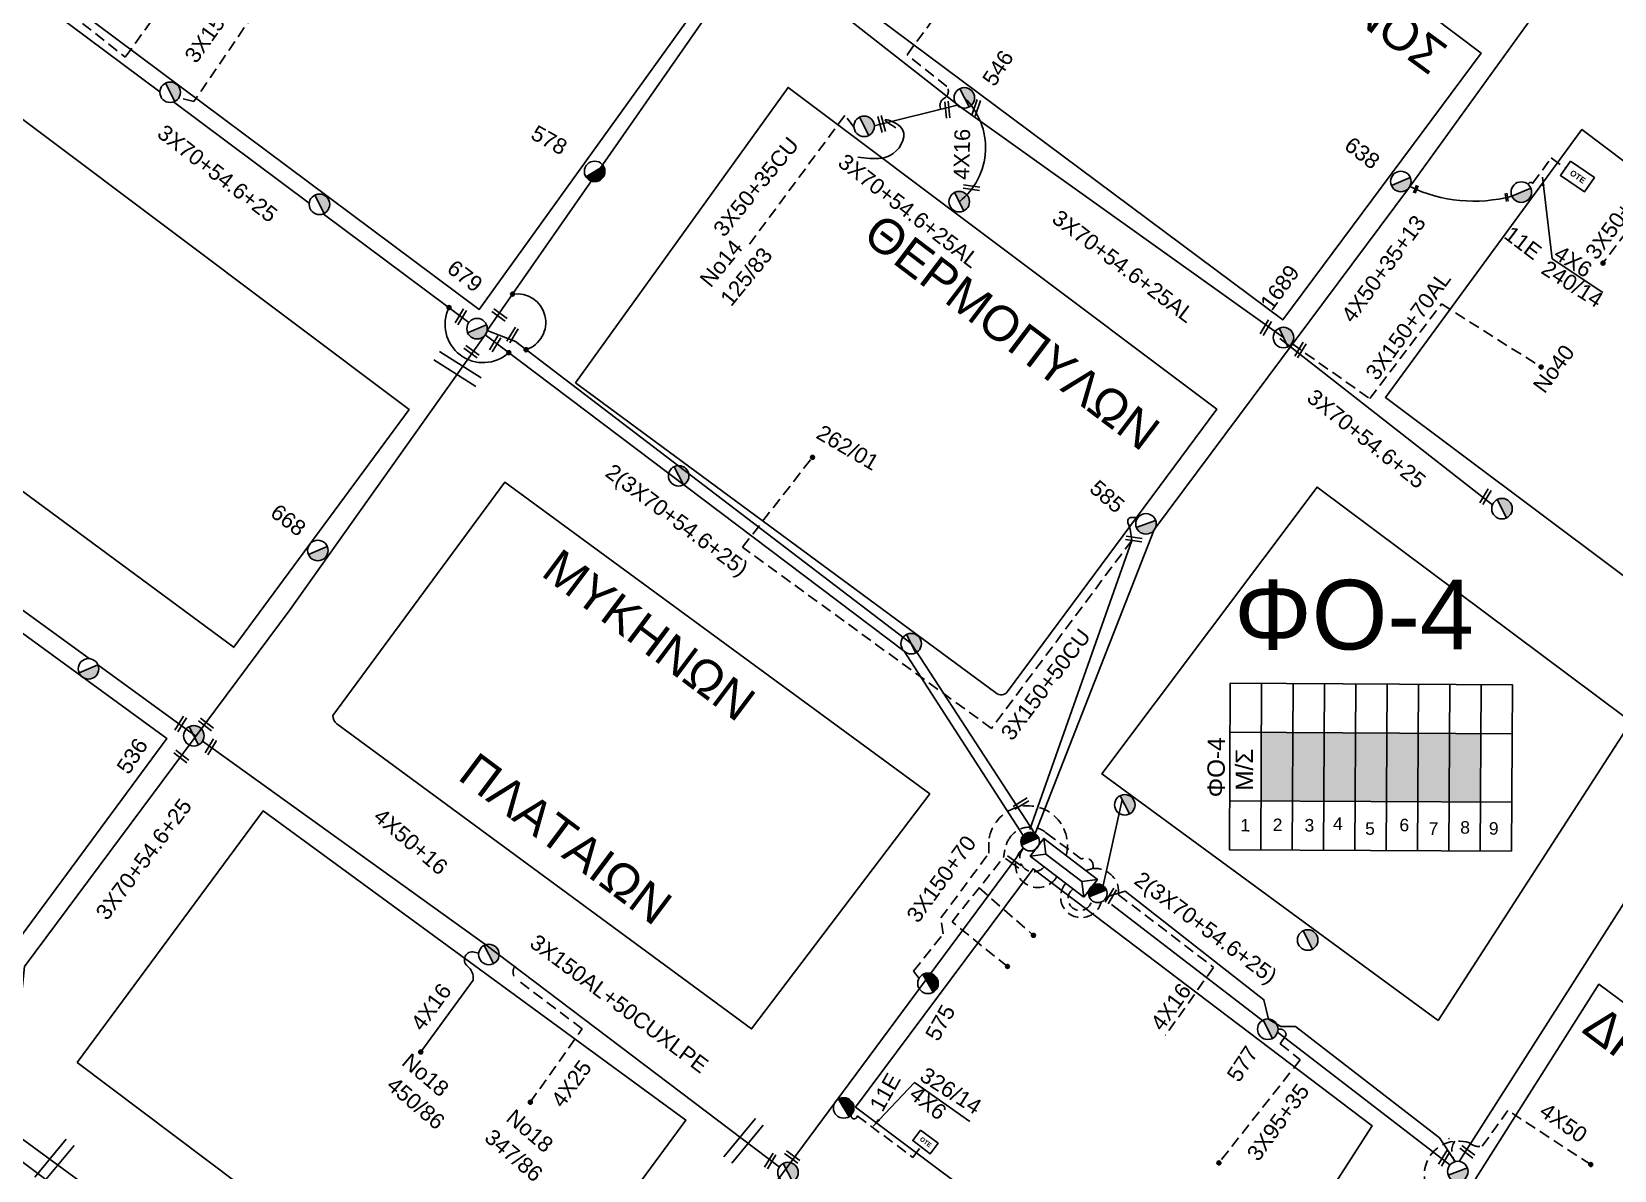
# Model space of a CAD drawing. Header units: millimetres. Extents: x 918 to 3138, y 719 to 1759.
# Drawn here: x 2110.2 to 2292, y 843.5 to 974.3 of the extents above; entities that cross this region are included whole.
import ezdxf
from ezdxf.enums import TextEntityAlignment as Align

# ---------------------------------------------------------------- set-up
doc = ezdxf.new("R2010")
doc.units = ezdxf.units.MM
doc.header["$LTSCALE"] = 0.5
doc.linetypes.add('DASHED', pattern=[19.05, 12.7, -6.35])
for name, color, linetype in [('Pillar OTE', 7, 'Continuous'), ('Άγνωστα', 7, 'Continuous'), ('Ασφαλειοκιβώτια Χ.Τ 9 αναχωρήσεων', 7, 'Continuous'), ('Γέφυρες', 7, 'Continuous'), ('Γυμνά εναέρια ΧΤ (3Φ)   3x50+35CU', 7, 'Continuous'), ('Γυμνά εναέρια ΧΤ και ΦΟΠ (3Φ)   4x50+16AL', 7, 'Continuous'), ('Εναέρια παροχή ΧΤ 4x16', 7, 'SYN_LINE'), ('Επιγραφές - Σχήματα', 7, 'Continuous'), ('Καλώδια ΧΤ   3x150+50CU', 7, 'DASHED'), ('Καλώδια ΧΤ   3x150+70AL', 7, 'DASHED'), ('Μηχανική τομή', 7, 'Continuous'), ('Στύλος ΦΜ', 7, 'Continuous'), ('Στύλος ΦΜ @ 1', 7, 'Continuous'), ('Συνδέσεις', 7, 'Continuous'), ('Συνεστραμμένα ΧΤ   3x70+54.6+25 AL', 7, 'SYN_LINE'), ('Τομή', 7, 'Continuous'), ('Υποσταθμός εναέριος 2 στύλων', 7, 'Continuous'), ('Υποσταθμός πόλεως', 7, 'Continuous'), ('Υπόβαθρο ΔΕΗ', 7, 'Continuous'), ('Υπόγεια καλώδια Παροχών ΧΤ   4x16CU', 7, 'DASHED'), ('Υπόγεια καλώδια Παροχών ΧΤ   4x25', 7, 'DASHED'), ('Υπόγεια καλώδια Παροχών ΧΤ   4x6', 7, 'DASHED')]:
    doc.layers.add(name, color=color, linetype=linetype)
doc.styles.add('arial', font='ARIAL.TTF')
doc.styles.get("Standard").update_dxf_attribs({"font": 'ARIAL.TTF'})
doc.linetypes.add('SYN_LINE', pattern='A,0.5,-0.0001,["/\\/\\/\\/",Standard,S=0.1,R=0,X=0,Y=-0.05],-0.25', length=0.7501)
doc.dimstyles.new('ISO-25', dxfattribs={"dimtxt": 2.5, "dimasz": 2.5, "dimexe": 1.25, "dimexo": 0.625, "dimtad": 1, "dimtxsty": 'Standard', "dimcen": 2.5, "dimadec": 0, "dimazin": 0, "dimtfac": 1, "dimtmove": 0, "dimatfit": 3, "dimfxl": 1, "dimarcsym": 0})

# ---------------------------------------------------------------- blocks, each defined once
blk = doc.blocks.new('ΑΣΦΑΛΕΙΟΚΙΒΩΤΙΟ ΥΠΟΣΤΑΘΜΟΥ 9 ΑΝΑΧΩΡΗΣΕΩΝ')
at = {"layer": 'Ασφαλειοκιβώτια Χ.Τ 9 αναχωρήσεων', "ltscale": 40}
for p, q in [((-23.8, 40.36), (24.02, 40.36)), ((-9.72, 40.36), (-9.72, -40.64)), ((9.94, 40.36), (9.94, -40.64)), ((-23.8, 31.36), (24.02, 31.36)), ((-23.8, 22.36), (24.02, 22.36)), ((-23.8, 13.36), (24.02, 13.36)), ((-23.8, 4.36), (24.02, 4.36)), ((-23.8, -4.64), (24.02, -4.64)), ((-23.8, -13.64), (24.02, -13.64)), ((-23.8, -22.64), (24.02, -22.64)), ((-23.8, -31.64), (24.02, -31.64))]:
    blk.add_line(p, q, dxfattribs=at)
at = {"layer": 'Ασφαλειοκιβώτια Χ.Τ 9 αναχωρήσεων'}
blk.add_lwpolyline([(-23.8, -40.64), (24.02, -40.64), (24.02, 40.36), (-23.8, 40.36)], close=True, dxfattribs=at)
for s, p in [('1', (-18.54, 37.25)), ('2', (-18.39, 27.98)), ('3', (-18.45, 18.85)), ('4', (-17.96, 10.67)), ('5', (-19.3, 1.44)), ('6', (-18.25, -8.4)), ('7', (-19.23, -16.79)), ('8', (-18.84, -25.86)), ('9', (-19.09, -34.08))]:
    blk.add_text(s, height=3.6, rotation=270, dxfattribs=at).set_placement(p)
at = {"layer": 'Ασφαλειοκιβώτια Χ.Τ 9 αναχωρήσεων', "ltscale": 40}
for tag, height, p in [('ΟΝΟΜΑ', 5, (-0.16, 44.31)), ('ΚΕΙΜΕΝΟ 1', 2, (17.06, 35.59)), ('ΚΕΙΜΕΝΟ 2', 2, (17.06, 26.88)), ('ΚΕΙΜΕΝΟ 3', 2, (17.06, 17.69)), ('ΚΕΙΜΕΝΟ 4', 2, (17.06, 8.71)), ('ΚΕΙΜΕΝΟ 5', 2, (17.06, -0.13)), ('ΚΕΙΜΕΝΟ 6', 2, (17.06, -9.05)), ('ΚΕΙΜΕΝΟ 7', 2, (17.06, -18.13)), ('ΚΕΙΜΕΝΟ 8', 2, (17.06, -26.85)), ('ΚΕΙΜΕΝΟ 9', 2, (17.06, -35.99)), ('ΣΧ', 2, (-0.1, -42.64))]:
    blk.add_attdef(tag, text='', height=height, dxfattribs=at).set_placement(p, align=Align.MIDDLE_CENTER)
blk = doc.blocks.new('ΜΗΧΑΝΙΚΗ ΤΟΜΗ')
at = {"layer": 'Μηχανική τομή', "ltscale": 40}
for p, q in [((-1.89, 0.78), (1.89, 0.78)), ((1.89, 0), (-1.89, 0))]:
    blk.add_line(p, q, dxfattribs=at)
blk = doc.blocks.new('ΤΟΜΗ')
at = {"layer": 'Τομή', "ltscale": 40}
for p, q in [((-5.68, 0), (5.68, 0)), ((5.68, -2.33), (-5.68, -2.33))]:
    blk.add_line(p, q, dxfattribs=at)
blk = doc.blocks.new('ΥΠΑΡΧΩΝ ΤΣΙΜΕΝΤΕΝΙΟΣ ΣΤΥΛΟΣ')
at = {"layer": 'Στύλος ΦΜ'}
blk.add_hatch(color=7, dxfattribs=at).paths.add_polyline_path([(-1.29, -2.28, 0.574793), (2.62, 0, 0.268822), (1.3, 2.27)])
at = {"layer": 'Στύλος ΦΜ', "color": 7}
blk.add_line((-1.29, -2.28), (1.3, 2.27), dxfattribs=at)
blk.add_circle((0, 0), 2.62, dxfattribs=at)
at = {"layer": 'Στύλος ΦΜ', "flags": 4}
for tag, p in [('ΑΡΙΘΜΟΣ', (-4.68, 8.05)), ('ΤΥΠΟΣ', (-4.91, 3.03))]:
    blk.add_attdef(tag, p, '', height=4, dxfattribs=at)
blk = doc.blocks.new('ΥΠΟΣΤΑΘΜΟΣ ΕΝΑΕΡΙΟΣ ΕΠΙ 2 ΣΤΥΛΩΝ')
at = {"layer": 'Υποσταθμός εναέριος 2 στύλων', "linetype": 'Continuous'}
for points in [[(-11.97, -2.11, 0.574793), (-8.45, -0.07, 0.268822), (-9.64, 1.98)], [(9.68, -2.15, 0.574793), (13.19, -0.1, 0.268822), (12.01, 1.95)]]:
    blk.add_hatch(color=256, dxfattribs=at).paths.add_polyline_path(points)
for p, q in [((-11.97, -2.11), (-9.64, 1.98)), ((9.68, -2.15), (12.01, 1.95))]:
    blk.add_line(p, q, dxfattribs=at)
for centre in [(-10.81, -0.07), (10.84, -0.1)]:
    blk.add_circle(centre, 2.36, dxfattribs=at)
at = {"layer": 'Υποσταθμός πόλεως', "linetype": 'Continuous', "ltscale": 40}
blk.add_lwpolyline([(-8.57, 2.82), (8.57, 2.82), (8.57, -2.82), (-8.57, -2.82)], close=True, dxfattribs=at)
for points in [[(-5.75, 0), (-8.57, 2.82)], [(-8.57, -2.82), (-5.75, 0)], [(-5.75, 0), (5.75, 0)], [(5.75, 0), (8.57, 2.82)], [(8.57, -2.82), (5.75, 0)]]:
    blk.add_lwpolyline(points, dxfattribs=at)
at = {"layer": 'Υποσταθμός εναέριος 2 στύλων', "ltscale": 40, "flags": 1}
for tag, p in [('ΜΕΤΑΣΧΗΜΑΤΙΣΜΟΣ', (14.09, 2.51)), ('ΙΣΧΥΣ', (14.07, -0.28)), ('ΑΡΙΘΜΟΣ', (14.19, -3))]:
    blk.add_attdef(tag, p, '', height=1.8, dxfattribs=at)
blk = doc.blocks.new('_ΣΥΝΔΕΣΗ')
at = {"layer": 'Συνδέσεις', "linetype": 'SYN_LINE', "ltscale": 40}
blk.add_hatch(color=256, dxfattribs=at).paths.add_polyline_path([(0.5, -0.01, 1), (-0.5, -0.01, 1)])
at = {"layer": 'Συνδέσεις'}
blk.add_circle((0, -0.01), 0.5, dxfattribs=at)
blk = doc.blocks.new('PILLAR ΟΤΕ')
at = {"layer": 'Pillar OTE', "ltscale": 40}
blk.add_lwpolyline([(-3.31, 2.02), (3.39, 2.02), (3.39, -1.99), (-3.31, -1.99)], close=True, dxfattribs=at)
at = {"layer": 'Pillar OTE', "insert": (-1.81, 0.71), "char_height": 1.3575, "width": 109.961, "attachment_point": 1}
blk.add_mtext('{\\fArial|b1|i0|c161|p34;OTE}', dxfattribs=at)

msp = doc.modelspace()

# ---------------------------------------------------------------- hatches: boundary and pattern name
at = {"layer": 'Ασφαλειοκιβώτια Χ.Τ 9 αναχωρήσεων', "ltscale": 40}
for color, points in [(62, [(2251.44, 893.78), (2251.4, 885.92), (2255, 885.9), (2255.04, 893.76)]), (2, [(2255.04, 893.76), (2255, 885.9), (2258.6, 885.88), (2258.64, 893.74)]), (6, [(2258.64, 893.74), (2258.6, 885.88), (2262.2, 885.86), (2262.24, 893.72)]), (154, [(2262.24, 893.72), (2262.2, 885.86), (2265.8, 885.84), (2265.84, 893.71)]), (30, [(2265.84, 893.71), (2265.8, 885.84), (2269.4, 885.83), (2269.44, 893.69)]), (133, [(2269.44, 893.69), (2269.4, 885.83), (2273, 885.81), (2273.04, 893.67)]), (1, [(2273.04, 893.67), (2273, 885.81), (2276.6, 885.79), (2276.64, 893.65)])]:
    msp.add_hatch(color=color, dxfattribs=at).paths.add_polyline_path(points)

# ---------------------------------------------------------------- linework, layer by layer
at = {"layer": 'Άγνωστα', "color": 1, "linetype": 'DASHED', "ltscale": 0.2}
msp.add_lwpolyline([(2067.56, 940.52), (2093.33, 974.94), (2101.47, 986.57), (2103.91, 984.78), (2105.59, 983.48), (2120.99, 971.37), (2132.52, 987.31)], dxfattribs=at)
at = {"layer": 'Άγνωστα', "color": 133, "ltscale": 40}
msp.add_lwpolyline([(2162.54, 939.95), (2192.61, 983.2)], dxfattribs=at)
at = {"layer": 'Άγνωστα', "color": 30, "linetype": 'DASHED', "ltscale": 0.2}
msp.add_lwpolyline([(2138.94, 981.04), (2128.86, 966.25), (2127.13, 966.68)], dxfattribs=at)
at = {"layer": 'Άγνωστα', "color": 6, "linetype": 'DASHED', "ltscale": 0.2}
for points in [[(2306.45, 952.4), (2306.31, 952.77, 0.50896), (2305.28, 953.05, -0.227332), (2304.14, 952.79), (2297.92, 957.31), (2290.67, 947.69)], [(2212.14, 865.52), (2211.49, 866.35), (2214.9, 870.63), (2214.65, 872.47), (2220.13, 879.89), (2220.13, 881.21, -1.092261), (2229.02, 879.64)]]:
    msp.add_lwpolyline(points, format="xyb", dxfattribs=at)
at = {"layer": 'Άγνωστα', "color": 154, "linetype": 'DASHED', "ltscale": 0.2}
for points in [[(2191.86, 915.06), (2199.89, 925.39)], [(2236.55, 915.84), (2220.46, 894.24), (2191.86, 915.06)]]:
    msp.add_lwpolyline(points, dxfattribs=at)
at = {"layer": 'Άγνωστα', "color": 62, "ltscale": 40}
for points in [[(2233.26, 876.18), (2235.47, 886.04)], [(2272.95, 847.11), (2273.04, 847.13)]]:
    msp.add_lwpolyline(points, dxfattribs=at)
at = {"layer": 'Άγνωστα', "color": 151, "linetype": 'DASHED', "ltscale": 0.2}
msp.add_lwpolyline([(2222.29, 866.89), (2215.92, 872.01), (2221.82, 879.41), (2221.98, 880.3, -0.135889), (2222.76, 881.94, -0.414365), (2226.77, 882.21, 0.69948)], format="xyb", dxfattribs=at)
for points in [[(2226.77, 882.21), (2230.78, 879.22)], [(2219.03, 875.92), (2225.27, 870.46)]]:
    msp.add_lwpolyline(points, dxfattribs=at)
at = {"layer": 'Άγνωστα', "color": 62, "linetype": 'DASHED', "ltscale": 0.2}
for points in [[(2253.36, 859.68), (2253.58, 859.69, -0.453483), (2254.27, 858.96), (2253.59, 858.02), (2255.91, 856.17), (2246.57, 844.33)], [(2272.42, 839.42, -0.955729), (2275.34, 846.62, 0.221419), (2276.81, 846.23), (2278.41, 848.48)]]:
    msp.add_lwpolyline(points, format="xyb", dxfattribs=at)
msp.add_lwpolyline([(2289.27, 844.14), (2279.75, 850.35), (2278.41, 848.48)], dxfattribs=at)
at = {"layer": 'Άγνωστα', "color": 151, "linetype": 'DASHED', "ltscale": 0.2}
msp.add_arc((2231.23, 878.45), 0.897, 340.935, 120.648, dxfattribs=at)
at = {"layer": 'Άγνωστα', "color": 62, "linetype": 'DASHED', "ltscale": 0.2}
msp.add_arc((2275.4, 845.66), 2.09, 146.1679, 214.8592, dxfattribs=at)
at = {"layer": 'Γέφυρες', "color": 7, "linetype": 'Continuous', "ltscale": 10}
for centre, radius, start, end in [((2165.98, 940.88), 3.29, 288.2168, 99.1818), ((2162.07, 940.63), 4.37, 153.4692, 312.5828)]:
    msp.add_arc(centre, radius, start, end, dxfattribs=at)
at = {"layer": 'Γυμνά εναέρια ΧΤ (3Φ)   3x50+35CU', "color": 2, "linetype": 'DASHED', "ltscale": 0.2}
msp.add_lwpolyline([(2204.65, 963.33), (2203.61, 964.66), (2192.61, 949.8)], dxfattribs=at)
at = {"layer": 'Γυμνά εναέρια ΧΤ και ΦΟΠ (3Φ)   4x50+16AL', "color": 6, "ltscale": 40}
for points in [[(2167.9, 804.55), (2224.12, 880.49)], [(2166.92, 804.69), (2108.77, 847.37)]]:
    msp.add_lwpolyline(points, dxfattribs=at)
at = {"layer": 'Εναέρια παροχή ΧΤ 4x16', "color": 151, "linetype": 'DASHED', "ltscale": 0.2}
msp.add_lwpolyline([(2231.29, 877.9), (2232.08, 878.15, -0.474225), (2235.04, 875.14), (2245.95, 866.79), (2240.45, 858.99)], format="xyb", dxfattribs=at)
at = {"layer": 'Εναέρια παροχή ΧΤ 4x16', "color": 151, "ltscale": 20}
msp.add_lwpolyline([(2161.58, 868.42), (2161.05, 868.55, 0.790101), (2160.26, 866.95, -0.244324), (2160.94, 865.3), (2154.73, 856.81)], format="xyb", dxfattribs=at)
at = {"layer": 'Εναέρια παροχή ΧΤ 4x16', "color": 2, "linetype": 'SYN_LINE', "ltscale": 10}
msp.add_arc((2211.83, 960.97), 7.94, 308.3989, 46.031, dxfattribs=at)
at = {"layer": 'Επιγραφές - Σχήματα', "color": 6, "linetype": 'DASHED', "ltscale": 0.2}
msp.add_arc((2225.78, 878.53), 2.57, 130.1481, 329.5182, dxfattribs=at)
at = {"layer": 'Επιγραφές - Σχήματα', "color": 30, "linetype": 'DASHED', "ltscale": 0.2}
msp.add_arc((2225.28, 879.36), 1.59, 135.3619, 320.5794, dxfattribs=at)
at = {"layer": 'Επιγραφές - Σχήματα', "color": 62, "linetype": 'DASHED', "ltscale": 0.2}
msp.add_arc((2230.61, 874.69), 1.36, 124.5392, 351.8634, dxfattribs=at)
at = {"layer": 'Επιγραφές - Σχήματα', "color": 7, "linetype": 'Continuous', "ltscale": 20}
msp.add_spline([(2209.47, 963.24), (2208.25, 964.14), (2209.98, 963.39), (2209.18, 960.3), (2206.49, 959.72), (2205.09, 959.87)], degree=3, dxfattribs=at)
at = {"layer": 'Καλώδια ΧΤ   3x150+50CU', "color": 2, "linetype": 'Continuous', "ltscale": 0.2}
msp.add_lwpolyline([(2239.18, 917.12), (2268.33, 956.27), (2285.76, 980.41)], dxfattribs=at)
at = {"layer": 'Καλώδια ΧΤ   3x150+50CU', "color": 2, "linetype": 'SYN_LINE', "ltscale": 20}
msp.add_lwpolyline([(2225.45, 882.15), (2239.08, 916.98)], dxfattribs=at)
at = {"layer": 'Καλώδια ΧΤ   3x150+70AL', "color": 2, "ltscale": 0.2}
msp.add_lwpolyline([(2254.93, 938.45), (2263.9, 932.13), (2272.14, 943), (2283.56, 935.76)], dxfattribs=at)
at = {"layer": 'Συνεστραμμένα ΧΤ   3x70+54.6+25 AL', "color": 2, "linetype": 'SYN_LINE', "ltscale": 20}
msp.add_lwpolyline([(2193.11, 984.28), (2216.98, 965.56), (2253.98, 939.14)], dxfattribs=at)
at = {"layer": 'Συνεστραμμένα ΧΤ   3x70+54.6+25 AL', "color": 30, "ltscale": 20}
for points in [[(2124.96, 967.36), (2104.17, 982.88)], [(2142.11, 954.57), (2126.51, 966.21)], [(2160.45, 940.87), (2143.72, 953.36)], [(2224.1, 881.95), (2210.41, 903.13), (2162.32, 939.45)]]:
    msp.add_lwpolyline(points, dxfattribs=at)
at = {"layer": 'Συνεστραμμένα ΧΤ   3x70+54.6+25 AL', "color": 2, "ltscale": 10}
msp.add_lwpolyline([(2216.53, 965.82), (2207.14, 963.5)], dxfattribs=at)
at = {"layer": 'Συνεστραμμένα ΧΤ   3x70+54.6+25 AL', "color": 133, "ltscale": 20}
msp.add_lwpolyline([(2162.54, 939.95), (2165.78, 938.68), (2211.23, 903.98), (2225.42, 882.17)], dxfattribs=at)
at = {"layer": 'Συνεστραμμένα ΧΤ   3x70+54.6+25 AL', "color": 5, "ltscale": 20}
for points in [[(2107.62, 849.18), (2109.42, 866.87), (2139.9, 907.9), (2162.32, 939.45)], [(2116.83, 902.26), (2069.33, 936.78)], [(2196.09, 843.87), (2162.38, 869.39), (2129.87, 892.78)]]:
    msp.add_lwpolyline(points, dxfattribs=at)
at = {"layer": 'Συνεστραμμένα ΧΤ   3x70+54.6+25 AL', "color": 2, "ltscale": 20}
msp.add_lwpolyline([(2253.57, 939.03), (2277.99, 919.93)], dxfattribs=at)
at = {"layer": 'Συνεστραμμένα ΧΤ   3x70+54.6+25 AL', "color": 154, "ltscale": 20}
msp.add_lwpolyline([(2237.26, 918.47), (2236.87, 918.47), (2236.54, 918.47, 0.532281), (2236.12, 917.85, -0.08332), (2236.55, 915.84), (2224.87, 882.61)], format="xyb", dxfattribs=at)
at = {"layer": 'Συνεστραμμένα ΧΤ   3x70+54.6+25 AL', "color": 5, "ltscale": 15}
msp.add_lwpolyline([(2129.09, 893.35), (2117.83, 901.53)], dxfattribs=at)
at = {"layer": 'Συνεστραμμένα ΧΤ   3x70+54.6+25 AL', "color": 1, "ltscale": 20}
for points in [[(2274.16, 844.5), (2294.79, 876.83), (2304.77, 892.15)], [(2233.66, 874.9), (2235.82, 875.55), (2251.74, 863.06), (2252.25, 860.85), (2253.67, 859.99), (2255.37, 859.99), (2271.89, 847.21), (2273.68, 844.47)]]:
    msp.add_lwpolyline(points, dxfattribs=at)
at = {"layer": 'Συνεστραμμένα ΧΤ   3x70+54.6+25 AL', "color": 1, "linetype": 'DASHED', "ltscale": 0.2}
msp.add_lwpolyline([(2228.99, 876.46, 1.275202), (2233.05, 874.3)], format="xyb", dxfattribs=at)
at = {"layer": 'Συνεστραμμένα ΧΤ   3x70+54.6+25 AL', "color": 62, "ltscale": 20}
for points in [[(2251.75, 860.53), (2234.24, 874.02)], [(2273.09, 844.09), (2253.31, 859.33)]]:
    msp.add_lwpolyline(points, dxfattribs=at)
at = {"layer": 'Συνεστραμμένα ΧΤ   3x70+54.6+25 AL', "color": 2, "linetype": 'SYN_LINE', "ltscale": 20}
msp.add_arc((2275.85, 971.71), 16.9, 244.188, 284.9351, dxfattribs=at)
at = {"layer": 'Υπόβαθρο ΔΕΗ'}
for points in [[(2105.36, 984.36), (2129.98, 1018.14), (2186.02, 976.27), (2161.64, 942.37), (2105.36, 984.36)], [(2133.5, 903.55), (2076.72, 945.42), (2097.36, 973.08), (2153.57, 930.87), (2133.45, 903.58)], [(2300.92, 905.88), (2265.68, 932.26), (2288.25, 963.05), (2321.49, 937.97), (2300.92, 905.88)], [(2284.83, 948.2), (2290.67, 944.31)], [(2104.41, 864.17), (2047.85, 905.65), (2068.79, 934.63), (2125.75, 893.09), (2104.41, 864.17)], [(2271.73, 860.7), (2293.61, 894.52), (2293.26, 895.48), (2257.84, 921.97), (2233.14, 889.01), (2271.73, 860.7)], [(2115.47, 855.85), (2136.83, 884.79), (2185.36, 849.25), (2163.56, 819.63), (2115.47, 855.85)], [(2245.81, 820.02), (2264.18, 848.57), (2225.22, 878.11), (2204.84, 850.73), (2245.81, 820.02)], [(2330, 781.85), (2267.93, 829.66), (2290.19, 864.84), (2352.45, 818.68), (2330, 781.85)], [(2211.62, 853.58), (2217.95, 849.09)], [(2087.98, 817.96), (2107.87, 845.4), (2155.87, 809.39), (2134.23, 780.37), (2087.98, 817.96)]]:
    msp.add_lwpolyline(points, dxfattribs=at)
for points in [[(2204.98, 978.95), (2226.89, 1009.36), (2276.69, 971.8), (2253.9, 941.16), (2205.4, 977.33, -0.348302), (2204.98, 978.95, -0.655236)], [(2172.69, 933.95), (2197.1, 967.88), (2246.34, 930.9), (2222.29, 898.48, -0.42649), (2220.96, 898.31), (2172.69, 933.95)], [(2144.82, 895.72), (2164.55, 922.52), (2213.37, 886.71), (2192.91, 859.72), (2145.28, 894.76, -0.248964), (2144.82, 895.72, -101.310334)]]:
    msp.add_lwpolyline(points, format="xyb", dxfattribs=at)
at = {"layer": 'Υπόγεια καλώδια Παροχών ΧΤ   4x16CU', "color": 2, "ltscale": 0.2}
msp.add_lwpolyline([(2214.58, 965.34), (2214.54, 965.71, -0.29513), (2215.03, 966.63, 0.455002), (2215.31, 968), (2210.76, 971.62), (2216.98, 980.11)], format="xyb", dxfattribs=at)
at = {"layer": 'Υπόγεια καλώδια Παροχών ΧΤ   4x25', "color": 151, "ltscale": 0.2}
msp.add_lwpolyline([(2167.49, 851.29), (2173.45, 859.72), (2165.96, 865.38, -0.419134), (2165.75, 866.96, -44.509761)], format="xyb", dxfattribs=at)
at = {"layer": 'Υπόγεια καλώδια Παροχών ΧΤ   4x6', "color": 2, "linetype": 'DASHED', "ltscale": 0.2}
msp.add_lwpolyline([(2282.11, 956.69, -0.814969), (2282.58, 956.85), (2284.73, 959.78), (2286.37, 958.59)], format="xyb", dxfattribs=at)
at = {"layer": 'Υπόγεια καλώδια Παροχών ΧΤ   4x6', "color": 6, "linetype": 'DASHED', "ltscale": 0.2}
msp.add_lwpolyline([(2204.33, 849.83, 1.107055), (2205.03, 849.74), (2211.43, 844.95), (2212.35, 846.18)], format="xyb", dxfattribs=at)

# ---------------------------------------------------------------- block references
at = {"layer": 'Pillar OTE'}
for p, xscale, yscale, zscale, rotation in [((2287.71, 957.65), 0.5, 0.5, 0.5, 325.1942954103025), ((2212.85, 846.74), 0.375, 0.375, 0.375, 323.1467950477656)]:
    msp.add_blockref('PILLAR ΟΤΕ', p, dxfattribs=dict(at, xscale=xscale, yscale=yscale, zscale=zscale, rotation=rotation))
at = {"layer": 'Ασφαλειοκιβώτια Χ.Τ 9 αναχωρήσεων', "color": 2, "ltscale": 40, "xscale": 0.3999999999999999, "yscale": 0.3999999999999999, "zscale": 0.3999999999999999, "rotation": 89.70135055606067}
msp.add_blockref('ΑΣΦΑΛΕΙΟΚΙΒΩΤΙΟ ΥΠΟΣΤΑΘΜΟΥ 9 ΑΝΑΧΩΡΗΣΕΩΝ', (2263.97, 889.74), dxfattribs=at).add_auto_attribs({'ΟΝΟΜΑ': 'ΦΟ-4'})
at = {"layer": 'Μηχανική τομή'}
for p, xscale, yscale, zscale, rotation in [((2215.18, 965.3), 0.4999999999999993, 0.4999999999999993, 0.4999999999999993, 276.0871212250353), ((2218.88, 965.46), 0.4999999999999994, 0.4999999999999994, 0.4999999999999994, 71.70121285554355), ((2207.65, 963.62), 0.4999999999999994, 0.4999999999999994, 0.4999999999999994, 284.8677315063342), ((2218.13, 956.17), 0.4999999999999994, 0.4999999999999994, 0.4999999999999994, 351.4707114400275), ((2269.26, 956.15), 0.249999999999919, 0.249999999999919, 0.249999999999919, 68.45138536945211), ((2279.72, 955.27), 0.249999999999919, 0.249999999999919, 0.249999999999919, 99.70878762851501), ((2159.68, 941.43), 0.4999999999999994, 0.4999999999999994, 0.4999999999999994, 58.8348111286886), ((2163.83, 941.57), 0.4999999999999994, 0.4999999999999994, 0.4999999999999994, 323.4536695641671), ((2165.63, 939.34), 0.4999999999999994, 0.4999999999999994, 0.4999999999999994, 58.8348111286886), ((2252.12, 940.17), 0.4999999999999994, 0.4999999999999994, 0.4999999999999994, 58.8348111286886), ((2160.63, 937.37), 0.4999999999999994, 0.4999999999999994, 0.4999999999999994, 323.4536695641671), ((2163.62, 938.32), 0.4999999999999994, 0.4999999999999994, 0.4999999999999994, 58.8348111286886), ((2256.09, 937.61), 0.4999999999999994, 0.4999999999999994, 0.4999999999999994, 58.8348111286886), ((2277.35, 920.76), 0.4999999999999994, 0.4999999999999994, 0.4999999999999994, 58.8348111286886), ((2236.78, 915.81), 0.4999999999999994, 0.4999999999999994, 0.4999999999999994, 351.4707114400275), ((2127.51, 894.64), 0.4999999999999994, 0.4999999999999994, 0.4999999999999994, 58.8348111286886), ((2130.14, 894.53), 0.4999999999999994, 0.4999999999999994, 0.4999999999999994, 323.4536695641671), ((2130.97, 892.03), 0.4999999999999994, 0.4999999999999994, 0.4999999999999994, 58.8348111286886), ((2127.31, 890.86), 0.4999999999999994, 0.4999999999999994, 0.4999999999999994, 323.4536695641671), ((2223.95, 885.44), 0.4999999999999995, 0.4999999999999995, 0.4999999999999995, 31.22531734023091), ((2222.82, 878.74), 0.4999999999999994, 0.4999999999999994, 0.4999999999999994, 323.4536695641671), ((2234.33, 874.89), 0.4999999999999994, 0.4999999999999994, 0.4999999999999994, 58.8348111286886), ((2195.21, 844.45), 0.4999999999999994, 0.4999999999999994, 0.4999999999999994, 58.8348111286886), ((2197.45, 844.84), 0.4999999999999994, 0.4999999999999994, 0.4999999999999994, 323.4536695641671), ((2272.61, 844.77), 0.4999999999999994, 0.4999999999999994, 0.4999999999999994, 58.8348111286886), ((2274.98, 845.45), 0.4999999999999994, 0.4999999999999994, 0.4999999999999994, 323.4536695641671)]:
    msp.add_blockref('ΜΗΧΑΝΙΚΗ ΤΟΜΗ', p, dxfattribs=dict(at, xscale=xscale, yscale=yscale, zscale=zscale, rotation=rotation))
at = {"layer": 'Στύλος ΦΜ @ 1', "ltscale": 40}
ref = msp.add_blockref('ΥΠΑΡΧΩΝ ΤΣΙΜΕΝΤΕΝΙΟΣ ΣΤΥΛΟΣ', (2217.34, 966.68), dxfattribs=dict(at, xscale=0.4499999999998184, yscale=0.4499999999998184, zscale=0.4499999999998184, rotation=56.80099436645325))
ref.add_attrib('ΤΥΠΟΣ', '546', (2220.79, 967.86), dxfattribs={"layer": 'Στύλος ΦΜ', "height": 1.8, "rotation": 56.801, "flags": 4})
at = {"layer": 'Στύλος ΦΜ @ 1', "ltscale": 40, "xscale": 0.4499999999998184, "yscale": 0.4499999999998184, "zscale": 0.4499999999998184}
for p, rotation in [((2126.14, 967.32), 56.80099436645325), ((2205.83, 963.41), 56.80099436645325), ((2143.28, 954.45), 56.80099436645325), ((2216.75, 954.75), 56.80099436645325), ((2184.53, 923.26), 56.80099436645325), ((2279.07, 919.48), 56.80099436645325), ((2211.23, 903.98), 56.80099436645325), ((2116.76, 901.08), 322.7981317403078), ((2235.76, 885.46), 56.80099436645325), ((2256.76, 869.93), 56.80099436645325), ((2162.74, 868.27), 56.80099436645325)]:
    msp.add_blockref('ΥΠΑΡΧΩΝ ΤΣΙΜΕΝΤΕΝΙΟΣ ΣΤΥΛΟΣ', p, dxfattribs=dict(at, rotation=rotation))
at = {"layer": 'Στύλος ΦΜ @ 1', "ltscale": 40}
ref = msp.add_blockref('ΥΠΑΡΧΩΝ ΤΣΙΜΕΝΤΕΝΙΟΣ ΣΤΥΛΟΣ', (2174.89, 958.23), dxfattribs=dict(at, xscale=0.4499999999998184, yscale=0.4499999999998184, zscale=0.4499999999998184, rotation=330.9072077886947))
ref.add_attrib('ΤΥΠΟΣ', '578', (2167.4, 962.07), dxfattribs={"layer": 'Στύλος ΦΜ', "height": 1.8, "rotation": 330.9072, "flags": 4})
ref = msp.add_blockref('ΥΠΑΡΧΩΝ ΤΣΙΜΕΝΤΕΝΙΟΣ ΣΤΥΛΟΣ', (2267.46, 957.07), dxfattribs=dict(at, xscale=0.4499999999998184, yscale=0.4499999999998184, zscale=0.4499999999998184, rotation=322.8045800263984))
ref.add_attrib('ΤΥΠΟΣ', '638', (2260.82, 960.9), dxfattribs={"layer": 'Στύλος ΦΜ', "height": 1.8, "rotation": 322.8046, "flags": 4})
ref = msp.add_blockref('ΥΠΑΡΧΩΝ ΤΣΙΜΕΝΤΕΝΙΟΣ ΣΤΥΛΟΣ', (2281.29, 955.85), dxfattribs=dict(at, xscale=0.4499999999998184, yscale=0.4499999999998184, zscale=0.4499999999998184, rotation=322.8045800263984))
ref.add_attrib('ΤΥΠΟΣ', '11Ε', (2279.16, 950.66), dxfattribs={"layer": 'Στύλος ΦΜ', "height": 1.8, "rotation": 322.8046, "flags": 4})
ref = msp.add_blockref('ΥΠΑΡΧΩΝ ΤΣΙΜΕΝΤΕΝΙΟΣ ΣΤΥΛΟΣ', (2161.38, 940.16), dxfattribs=dict(at, xscale=0.4499999999998184, yscale=0.4499999999998184, zscale=0.4499999999998184, rotation=322.7981317403078))
ref.add_attrib('ΤΥΠΟΣ', '679', (2157.78, 946.77), dxfattribs={"layer": 'Στύλος ΦΜ', "height": 1.8, "rotation": 322.7981, "flags": 4})
ref = msp.add_blockref('ΥΠΑΡΧΩΝ ΤΣΙΜΕΝΤΕΝΙΟΣ ΣΤΥΛΟΣ', (2253.98, 939.14), dxfattribs=dict(at, xscale=0.4499999999998184, yscale=0.4499999999998184, zscale=0.4499999999998184, rotation=54.06052509450886))
ref.add_attrib('ΤΥΠΟΣ', '1689', (2252.64, 942.1), dxfattribs={"layer": 'Στύλος ΦΜ', "height": 1.8, "rotation": 54.0605, "flags": 4})
ref = msp.add_blockref('ΥΠΑΡΧΩΝ ΤΣΙΜΕΝΤΕΝΙΟΣ ΣΤΥΛΟΣ', (2238.19, 917.74), dxfattribs=dict(at, xscale=0.4499999999998184, yscale=0.4499999999998184, zscale=0.4499999999998184, rotation=319.4731178309007))
ref.add_attrib('ΤΥΠΟΣ', '585', (2231.57, 921.57), dxfattribs={"layer": 'Στύλος ΦΜ', "height": 1.8, "rotation": 319.4731, "flags": 4})
ref = msp.add_blockref('ΥΠΑΡΧΩΝ ΤΣΙΜΕΝΤΕΝΙΟΣ ΣΤΥΛΟΣ', (2143.1, 914.68), dxfattribs=dict(at, xscale=0.4499999999998184, yscale=0.4499999999998184, zscale=0.4499999999998184, rotation=322.7981317403078))
ref.add_attrib('ΤΥΠΟΣ', '668', (2137.5, 918.73), dxfattribs={"layer": 'Στύλος ΦΜ', "height": 1.8, "rotation": 322.7981, "flags": 4})
ref = msp.add_blockref('ΥΠΑΡΧΩΝ ΤΣΙΜΕΝΤΕΝΙΟΣ ΣΤΥΛΟΣ', (2128.86, 893.39), dxfattribs=dict(at, xscale=0.4499999999998184, yscale=0.4499999999998184, zscale=0.4499999999998184, rotation=56.80099436645325))
ref.add_attrib('ΤΥΠΟΣ', '536', (2121.38, 888.83), dxfattribs={"layer": 'Στύλος ΦΜ', "height": 1.8, "rotation": 56.801, "flags": 4})
ref = msp.add_blockref('ΥΠΑΡΧΩΝ ΤΣΙΜΕΝΤΕΝΙΟΣ ΣΤΥΛΟΣ', (2213.16, 864.95), dxfattribs=dict(at, xscale=0.4499999999998183, yscale=0.4499999999998183, zscale=0.4499999999998183, rotation=60.68122832839109))
ref.add_attrib('ΤΥΠΟΣ', '575', (2214.32, 858.17), dxfattribs={"layer": 'Στύλος ΦΜ', "height": 1.8, "rotation": 60.6812, "flags": 4})
ref = msp.add_blockref('ΥΠΑΡΧΩΝ ΤΣΙΜΕΝΤΕΝΙΟΣ ΣΤΥΛΟΣ', (2252.18, 859.68), dxfattribs=dict(at, xscale=0.4499999999998184, yscale=0.4499999999998184, zscale=0.4499999999998184, rotation=56.80099436645325))
ref.add_attrib('ΤΥΠΟΣ', '577', (2248.87, 853.46), dxfattribs={"layer": 'Στύλος ΦΜ', "height": 1.8, "rotation": 56.801, "flags": 4})
ref = msp.add_blockref('ΥΠΑΡΧΩΝ ΤΣΙΜΕΝΤΕΝΙΟΣ ΣΤΥΛΟΣ', (2203.48, 850.64), dxfattribs=dict(at, xscale=0.4499999999998183, yscale=0.4499999999998183, zscale=0.4499999999998183, rotation=60.68122832839109))
ref.add_attrib('ΤΥΠΟΣ', '11Ε', (2207.92, 850.06), dxfattribs={"layer": 'Στύλος ΦΜ', "height": 1.8, "rotation": 60.6812, "flags": 4})
ref = msp.add_blockref('ΥΠΑΡΧΩΝ ΤΣΙΜΕΝΤΕΝΙΟΣ ΣΤΥΛΟΣ', (2197.08, 843.22), dxfattribs=dict(at, xscale=0.4499999999998184, yscale=0.4499999999998184, zscale=0.4499999999998184, rotation=56.80099436645325))
ref.add_attrib('ΤΥΠΟΣ', '574', (2196.28, 832.88), dxfattribs={"layer": 'Στύλος ΦΜ', "height": 1.8, "rotation": 56.801, "flags": 4})
ref = msp.add_blockref('ΥΠΑΡΧΩΝ ΤΣΙΜΕΝΤΕΝΙΟΣ ΣΤΥΛΟΣ', (2274, 843.33), dxfattribs=dict(at, xscale=0.4499999999998183, yscale=0.4499999999998183, zscale=0.4499999999998183, rotation=320.3301755637111))
ref.add_attrib('ΤΥΠΟΣ', '590', (2278.51, 841.02), dxfattribs={"layer": 'Στύλος ΦΜ', "height": 1.8, "rotation": 320.3302, "flags": 4})
at = {"layer": 'Συνδέσεις', "xscale": 0.4500000000002728, "yscale": 0.4500000000002728, "zscale": 0.4500000000002728}
for p in [(2290.67, 947.7), (2165.45, 944.14), (2158.16, 942.59), (2167.01, 937.75), (2165.03, 937.41), (2283.56, 935.76), (2199.9, 925.39), (2225.27, 870.47), (2222.29, 866.9), (2154.92, 857.07), (2167.5, 851.3), (2246.57, 844.33), (2289.27, 844.14)]:
    msp.add_blockref('_ΣΥΝΔΕΣΗ', p, dxfattribs=at)
at = {"layer": 'Τομή', "xscale": 0.4999999999999998, "yscale": 0.4999999999999998, "zscale": 0.4999999999999998}
for p, rotation in [((2159.45, 936.04), 327.7055149281333), ((2191.53, 847.22), 50.48748241285512), ((2112.4, 844.88), 50.48748241285512)]:
    msp.add_blockref('ΤΟΜΗ', p, dxfattribs=dict(at, rotation=rotation))
at = {"layer": 'Υποσταθμός εναέριος 2 στύλων', "xscale": 0.4521264306344008, "yscale": 0.4521264306344008, "zscale": 0.4521264306344008, "rotation": 142.6675827997114}
msp.add_blockref('ΥΠΟΣΤΑΘΜΟΣ ΕΝΑΕΡΙΟΣ ΕΠΙ 2 ΣΤΥΛΩΝ', (2228.76, 878.23), dxfattribs=at)

# ---------------------------------------------------------------- texts
at = {"ltscale": 40, "insert": (2248.31, 911.31), "char_height": 4, "width": 17.8089, "attachment_point": 1, "style": 'arial'}
msp.add_mtext('{\\H2x;ΦO-4}', dxfattribs=at)
at = {"layer": 'Άγνωστα', "ltscale": 40, "char_height": 1.8, "width": 17.1868, "attachment_point": 1, "style": 'arial'}
for s, insert, rotation in [('3X150AL+50', (2127.66, 971.57), 54.3381), ('3X50+25', (2288.49, 949), 53.9285), ('4X50+35+13', (2260.49, 941.76), 53.9285), ('Νο14', (2186.81, 945.92), 50.7213), ('125/83', (2189.16, 943.74), 50.7213), ('4X6', (2285.85, 949.86), 327.5086), ('240/14', (2284.4, 948.13), 327.5086), ('Νο40', (2282.51, 933.67), 53.7301), ('262/01', (2201.09, 929.23), 329.6272), ('4X50+16', (2150.52, 885.24), 319.35), ('3X150+70', (2210.56, 872.82), 53.9285), ('\\pt16.2;3X150AL+50CUXLPE', (2168.36, 870.72), 323.2651), ('Νο18', (2153.76, 857.06), 319.623), ('326/14', (2213.03, 855.44), 327.5086), ('450/86', (2152.02, 854.37), 319.623), ('4Χ6', (2211.99, 853.33), 321.3401), ('3X95+35', (2249.64, 845.44), 53.9285), ('4X50', (2284.26, 851.37), 325.0089), ('Νο18', (2165.74, 850.64), 319.623), ('347/86', (2163.26, 848.37), 319.623)]:
    msp.add_mtext(s, dxfattribs=dict(at, insert=insert, rotation=rotation))
at = {"layer": 'Γυμνά εναέρια ΧΤ (3Φ)   3x50+35CU', "ltscale": 40, "insert": (2188.35, 951.71), "char_height": 1.8, "width": 17.1868, "attachment_point": 1, "rotation": 50.7213, "style": 'arial'}
msp.add_mtext('3X50+35CU', dxfattribs=at)
at = {"layer": 'Εναέρια παροχή ΧΤ 4x16', "ltscale": 20, "char_height": 1.8, "width": 17.1868, "attachment_point": 1, "style": 'arial'}
for insert, rotation in [((2216.09, 957.27), 88.8815), ((2153.64, 860.41), 53.9662), ((2238.58, 860.42), 53.9285)]:
    msp.add_mtext('4X16', dxfattribs=dict(at, insert=insert, rotation=rotation))
at = {"layer": 'Επιγραφές - Σχήματα', "char_height": 4, "attachment_point": 1, "style": 'arial'}
for s, insert, width, rotation in [('ΜΑΡΑΘΩΝΟΣ', (2243.91, 993.82), 90.8081, 323.8251), ('ΘΕΡΜΟΠΥΛΩΝ', (2207.88, 953.63), 40.0441, 322.8042)]:
    msp.add_mtext(s, dxfattribs=dict(at, insert=insert, width=width, rotation=rotation))
at = {"layer": 'Επιγραφές - Σχήματα', "attachment_point": 1}
for s, insert, char_height, width, rotation in [('ΜΥΚΗΝΩΝ', (2170.98, 915.09), 4, 15.1545, 323.1319), ('ΠΛΑΤΑΙΩΝ', (2161.41, 891.69), 4, 15.1545, 323.1319), ('Μ/Σ', (2248.48, 887.08), 2, 1.8097, 90), ('ΔΡΑΓΑΤΣΑΝΙΟΥ', (2290.5, 862.63), 4, 15.1545, 323.1319)]:
    msp.add_mtext(s, dxfattribs=dict(at, insert=insert, char_height=char_height, width=width, rotation=rotation))
at = {"layer": 'Καλώδια ΧΤ   3x150+50CU', "ltscale": 0.2, "insert": (2221.38, 893.78), "char_height": 1.8, "width": 17.1868, "attachment_point": 1, "rotation": 52.952, "style": 'arial'}
msp.add_mtext('3X150+50CU', dxfattribs=at)
at = {"layer": 'Καλώδια ΧΤ   3x150+70AL', "ltscale": 0.2, "insert": (2263.26, 935.15), "char_height": 1.8, "width": 17.1868, "attachment_point": 1, "rotation": 53.9285, "style": 'arial'}
msp.add_mtext('3X150+70AL', dxfattribs=at)
at = {"layer": 'Συνεστραμμένα ΧΤ   3x70+54.6+25 AL', "ltscale": 40, "char_height": 1.8, "width": 17.1868, "attachment_point": 1, "style": 'arial'}
for s, insert, rotation in [('3X70+54.6+25', (2125.6, 963.75), 322.3428), ('3X70+54.6+25AL', (2203.77, 960.4), 322.2987), ('3X70+54.6+25AL', (2228.33, 953.95), 322.9533), ('3X70+54.6+25', (2257.64, 933.37), 321.3471), ('\\pt16.2;2(3X70+54.6+25)', (2177.04, 924.77), 323.2651), ('3X70+54.6+25', (2117.45, 873.15), 53.3434), ('\\pt16.2;2(3X70+54.6+25)', (2237.77, 877.94), 323.2651)]:
    msp.add_mtext(s, dxfattribs=dict(at, insert=insert, rotation=rotation))
at = {"layer": 'Υπόγεια καλώδια Παροχών ΧΤ   4x25', "ltscale": 0.2, "insert": (2169.74, 851.59), "char_height": 1.8, "width": 17.1868, "attachment_point": 1, "rotation": 53.9662, "style": 'arial'}
msp.add_mtext('4X25', dxfattribs=at)

# ---------------------------------------------------------------- leaders
at = {"layer": 'Επιγραφές - Σχήματα', "ltscale": 40}
for points in [[(2283.71, 957.55), (2284.83, 948.2)], [(2206.85, 848.56), (2211.62, 853.58)]]:
    msp.add_leader(points, dimstyle='ISO-25', override={"dimasz": 1, "dimtad": 0}, dxfattribs=at)

doc.saveas('drawing.dxf')
